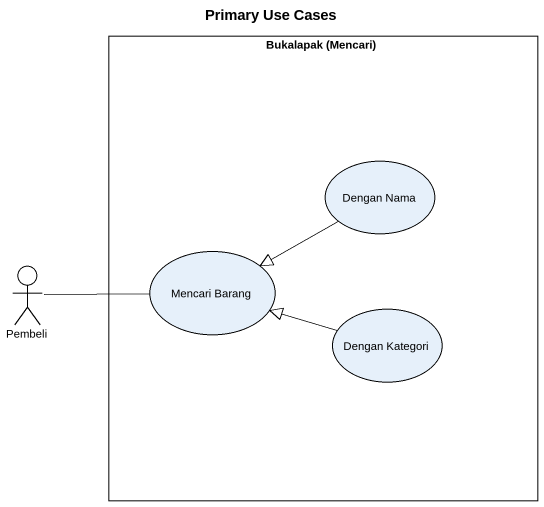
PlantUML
@startuml
title Primary Use Cases
rectangle "Bukalapak (Mencari)" as Bukalapak_Mencari {
  usecase "Dengan Nama" as Dengan_Nama
  usecase "Mencari Barang" as Mencari_Barang
  usecase "Dengan Kategori" as Dengan_Kategori
}
actor Pembeli
Dengan_Nama -left-|> Mencari_Barang
Pembeli -right- Mencari_Barang
Dengan_Kategori -left-|> Mencari_Barang
@enduml
